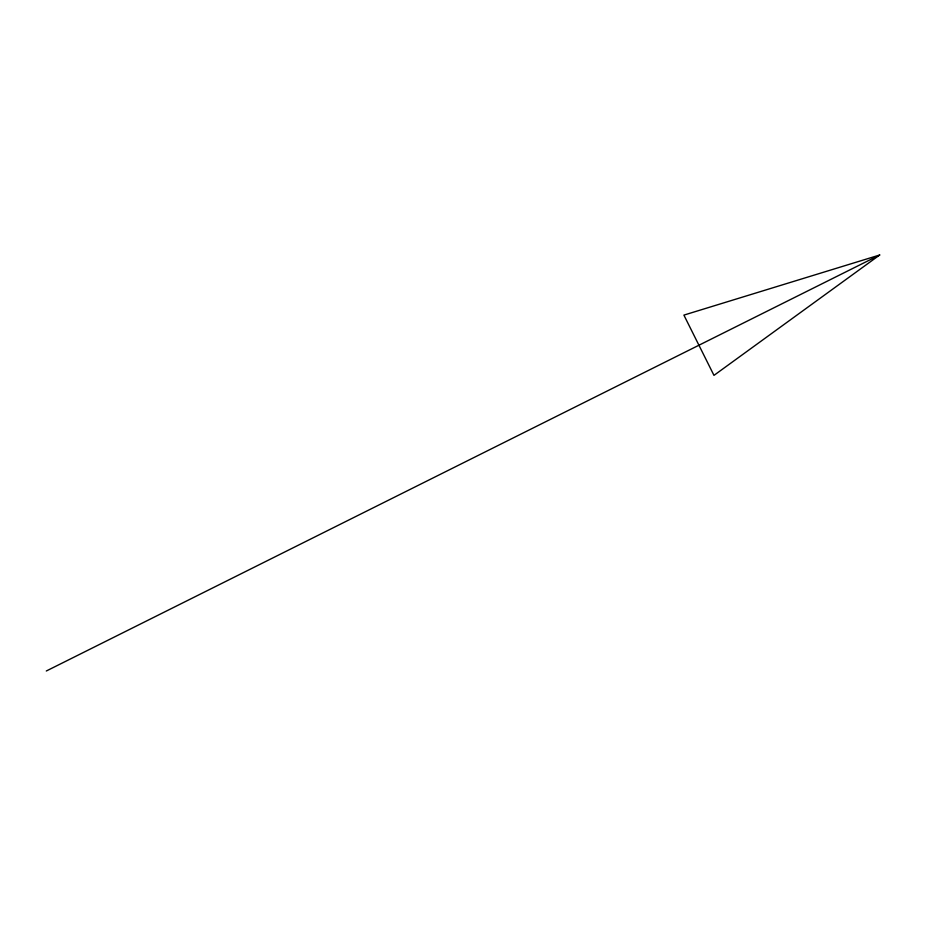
<?xml version="1.0" encoding="UTF-8"?>
<svg xmlns="http://www.w3.org/2000/svg" width="926" height="926" viewBox="0 0 926 926"><rect width="100%" height="100%" fill="white"/><g stroke="black" fill="none" stroke-linecap="round" stroke-linejoin="round"><path stroke-width="1.39" d="M879.7 254.997L713.969 375.366L683.897 315.106L879.7 254.997L46.3 671.003"/></g></svg>
